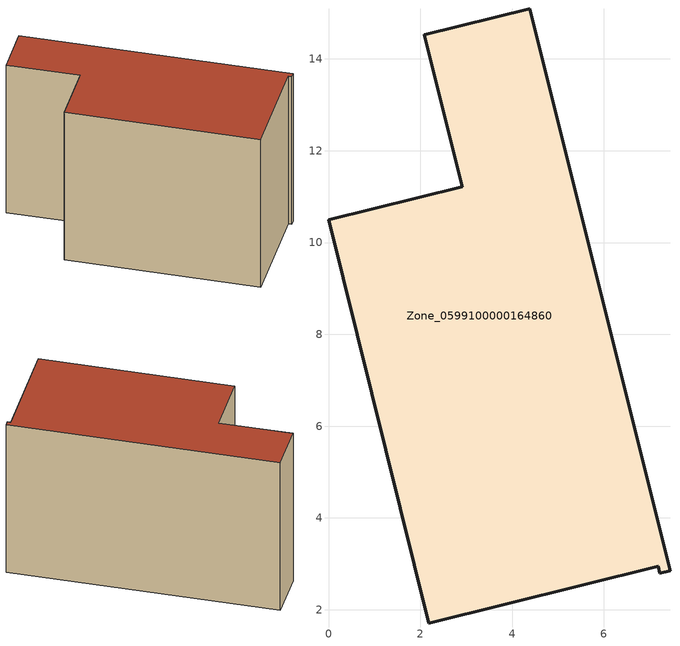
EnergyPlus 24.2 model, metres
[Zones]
Zone_0599100000164860
 floor ground (C_G): 2.91,11.21 2.09,14.52 4.39,15.09 7.44,2.85 7.22,2.79 7.18,2.95 2.18,1.71 0,10.49 z0
 wall outside (C_F): 7.44,2.85 4.39,15.09 2.09,14.52 2.91,11.21 0,10.49 2.18,1.71 7.18,2.95 7.22,2.79 7.44,2.85 z0:8.02
 roof outside (C_R): 2.18,1.71 7.18,2.95 7.22,2.79 7.44,2.85 4.39,15.09 2.09,14.52 2.91,11.21 0,10.49 z8.02
[BUILDING]
Pand.0599100000164860: North Axis=0; Terrain=City; Loads Convergence Tolerance Value=0.04; Temperature Convergence Tolerance Value=0.4; Solar Distribution=FullExterior; Maximum Number of Warmup Days=25; Minimum Number of Warmup Days=1
[Site:Location]
Rotterdam.The.Hague.AP_ZH_NLD Design_Conditions: Latitude=51.96; Longitude=4.45; Time Zone=1; Elevation=-4.5
[SITE:GROUNDTEMPERATURE:BUILDINGSURFACE]
18, 18, 18, 18, 18, 18, 18, 18, 18, 18, 18, 18
[MATERIAL] Thermal Absorptance=0.9; Solar Absorptance=0.7; Visible Absorptance=0.7
Name | Roughness | Thickness | Conductivity | Density | Specific Heat
G.TI.1975-1991 | MediumSmooth | 0.15 | 0.288461 | 540 | 1210
F.TI.1975-1991 | Rough | 0.3 | 0.230769 | 1920 | 840
R.TI.1975-1991 | MediumRough | 0.2 | 0.153846 | 1500 | 1000
[CONSTRUCTION]
C_G: G.TI.1975-1991
C_F: F.TI.1975-1991
C_R: R.TI.1975-1991
[ZONE]
Zone_0599100000164860: Type=1; Multiplier=1; Ceiling Height=Autocalculate; Volume=Autocalculate; Floor Area=autocalculate; Part of Total Floor Area=Yes
[ZONEINFILTRATION:DESIGNFLOWRATE]
Infil_Zone_0599100000164860: Zone or ZoneList or Space or SpaceList=Zone_0599100000164860; Schedule=AlwaysOn; Design Flow Rate Calculation Method=Flow/Area; Flow Rate per Floor Area=0.003; Constant Term Coefficient=1; Temperature Term Coefficient=0; Velocity Term Coefficient=0; Velocity Squared Term Coefficient=0
[HVACTEMPLATE:ZONE:IDEALLOADSAIRSYSTEM]
Zone_0599100000164860: Maximum Heating Supply Air Temperature=50; Minimum Cooling Supply Air Temperature=13; Maximum Heating Supply Air Humidity Ratio=0.0156; Minimum Cooling Supply Air Humidity Ratio=0.0077; Heating Limit=NoLimit; Cooling Limit=NoLimit; Dehumidification Control Type=ConstantSensibleHeatRatio; Cooling Sensible Heat Ratio=0.7; Dehumidification Setpoint=60; Humidification Control Type=None; Humidification Setpoint=30; Outdoor Air Method=None; Outdoor Air Flow Rate per Person=0.00944; Outdoor Air Flow Rate per Zone Floor Area=0; Outdoor Air Flow Rate per Zone=0; Demand Controlled Ventilation Type=None; Outdoor Air Economizer Type=NoEconomizer; Heat Recovery Type=None; Sensible Heat Recovery Effectiveness=0.7; Latent Heat Recovery Effectiveness=0.65
[ZONECONTROL:THERMOSTAT]
ThermostatControl_Zone_0599100000164860: Zone or ZoneList=Zone_0599100000164860; Control Type Schedule=DualSetpointControlType; Control 1=Thermostat_Zone_0599100000164860; Temperature Difference Between Cutout And Setpoint=0
[THERMOSTATSETPOINT:DUALSETPOINT]
Thermostat_Zone_0599100000164860: Heating Setpoint Temperature Schedule=HeatingSetpoint_Zone_0599100000164860; Cooling Setpoint Temperature Schedule=CoolingSetpoint_Zone_0599100000164860
[SCHEDULE:COMPACT]
HeatingSetpoint_Zone_0599100000164860: Through: 12/31, For: AllDays, Until: 24:00, 21
CoolingSetpoint_Zone_0599100000164860: Through: 12/31, For: AllDays, Until: 24:00, 24
DualSetpointControlType: Through: 12/31, For: AllDays, Until: 24:00, 4
AlwaysOn: Through: 12/31, For: AllDays, Until: 24:00, 1
